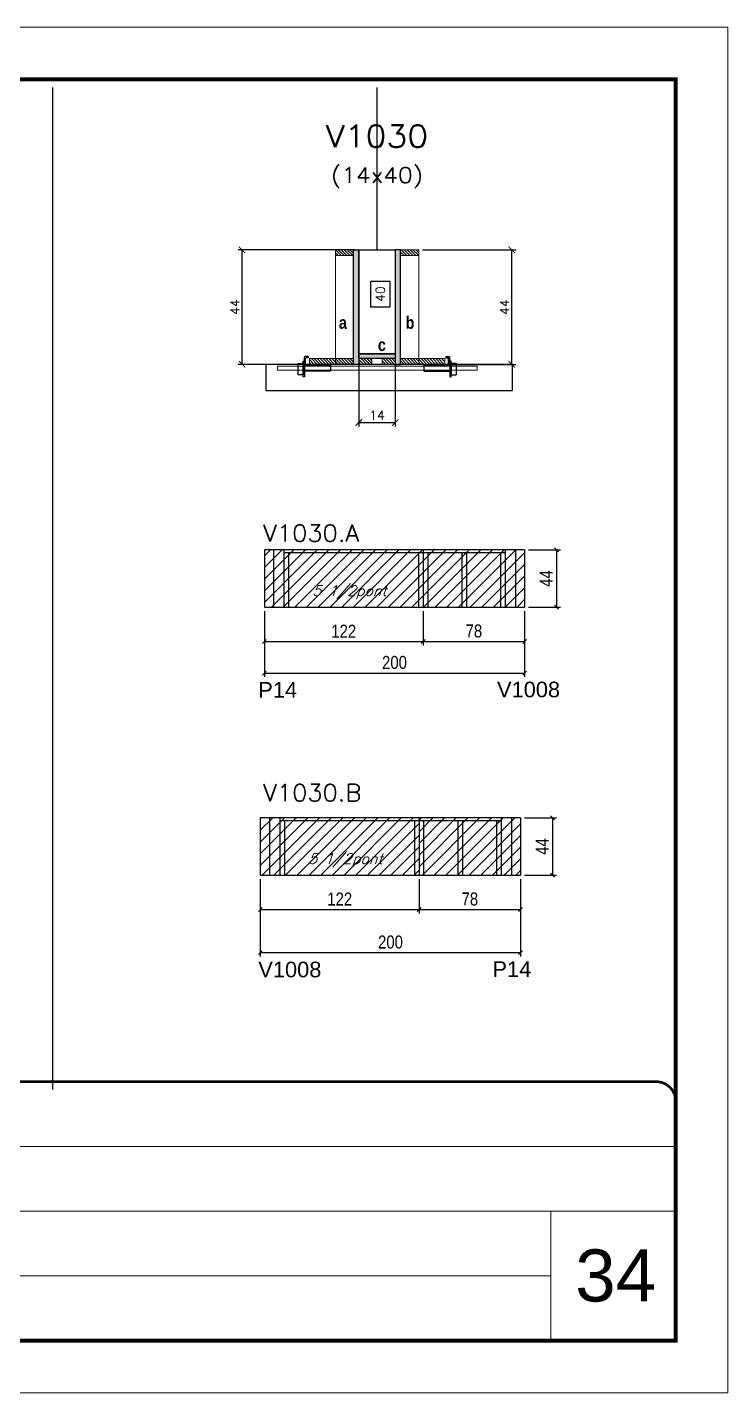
# Model space of a CAD drawing. Extents: x -20960 to -5926, y -2106 to 21915.
# Drawn here: x -9675 to -9137, y 11677 to 12727 of the extents above; entities that cross this region are included whole.
import ezdxf
from ezdxf.enums import TextEntityAlignment as Align

# ---------------------------------------------------------------- set-up
doc = ezdxf.new("R2010")
doc.units = 0
for name, pattern in [('CONTINUO', [0]), ('DASHED', [0.75, 0.5, -0.25]), ('HIDDEN', [0.375, 0.25, -0.125])]:
    doc.linetypes.add(name, pattern=pattern)
for name, color, linetype in [('5', 5, 'Continuous'), ('barrote', 251, 'Continuous'), ('COTA', 241, 'Continuous'), ('Cota Seção (2x)', 4, 'Continuous'), ('detalhes', 4, 'Continuous'), ('Painéis', 200, 'Continuous'), ('presilha', 1, 'Continuous'), ('Reaproveitamento', 251, 'Continuous'), ('SARR_2.2x7', 40, 'Continuous'), ('SARR_3.5x7', 81, 'Continuous'), ('texto', 7, 'Continuous'), ('Texto de Titulo', 7, 'Continuous'), ('Texto Qtd Sarr', 242, 'Continuous')]:
    doc.layers.add(name, color=color, linetype=linetype)
for name, color, linetype, lineweight in [('CARIMBO', 255, 'Continuous', 9), ('CONCRETO', 251, 'Continuous', 25), ('Folhas', 255, 'Continuous', 9), ('Hachura', 251, 'Continuous', 9), ('Madeira', 126, 'Continuous', 18), ('SARRAFO DE PRESSAO', 251, 'DASHED', 9), ('SCO-___-LAJ', 2, 'Continuous', 0), ('Texto Seção', 7, 'Continuous', 15)]:
    doc.layers.add(name, color=color, linetype=linetype, lineweight=lineweight)
doc.styles.add('ARIAL', font='arial.ttf')
doc.styles.add('COTA TECNICA', font='techl___.ttf', dxfattribs={"height": 10})
doc.styles.add('REGUA-120', font='ROMANS.shx', dxfattribs={"height": 15})
doc.styles.add('Romans', font='romans.shx')
doc.styles.get("Standard").update_dxf_attribs({"font": 'arial.ttf'})
doc.styles.add('TECNICA', font='techb___.ttf', dxfattribs={"height": 10})
doc.dimstyles.new('Cota Seção (2x)', dxfattribs={"dimtxt": 7, "dimasz": 5, "dimexe": 3, "dimexo": 3, "dimgap": 2, "dimtad": 3, "dimdec": 1, "dimlfac": 0.5, "dimzin": 12, "dimdsep": 46, "dimtxsty": 'Romans', "dimblk": 'ARCHTICK', "dimcen": 0, "dimclrd": 4, "dimclre": 4, "dimclrt": 1, "dimadec": 1, "dimazin": 3, "dimtfac": 1, "dimtdec": 1, "dimtmove": 0, "dimatfit": 3, "dimldrblk": 'OBLIQUE', "dimfxl": 1, "dimtolj": 1, "dimtzin": 12, "dimarcsym": 0})
doc.dimstyles.new('Cota Seção interna', dxfattribs={"dimtxt": 7, "dimasz": 6, "dimexe": 0.18, "dimexo": 2, "dimgap": -4, "dimtad": 3, "dimdec": 1, "dimlfac": 0.5, "dimzin": 12, "dimdsep": 46, "dimtxsty": 'Romans', "dimblk": 'ARCHTICK', "dimcen": 0.09, "dimse1": 1, "dimse2": 1, "dimsd1": 1, "dimsd2": 1, "dimclrd": 180, "dimclre": 5, "dimclrt": 1, "dimadec": 0, "dimazin": 3, "dimtfac": 1, "dimtdec": 1, "dimtofl": 0, "dimtmove": 0, "dimatfit": 3, "dimldrblk": 'ARCHTICK', "dimfxl": 1, "dimtolj": 1, "dimtzin": 0, "dimarcsym": 0})
doc.dimstyles.new('PAINEL', dxfattribs={"dimtxt": 10, "dimasz": 3, "dimexe": 3, "dimexo": 3, "dimgap": 3, "dimtad": 1, "dimdec": 1, "dimzin": 12, "dimdsep": 46, "dimtxsty": 'COTA TECNICA', "dimblk1": 'OBLIQUE', "dimblk2": 'OBLIQUE', "dimsah": 1, "dimcen": 0.9, "dimclrd": 4, "dimclre": 4, "dimclrt": 240, "dimadec": 1, "dimazin": 3, "dimtfac": 1, "dimtdec": 1, "dimtmove": 0, "dimatfit": 3, "dimfxl": 1, "dimtolj": 1, "dimtzin": 12, "dimarcsym": 0})
pattern_1 = [(315, (13526.2058, 4237.9555), (1.12253202, 1.12253202), [])]
pattern_2 = [(315, (13536.2058, 4237.9555), (1.12253202, 1.12253202), [])]
pattern_3 = [(45, (-147242.0137, -16022.3013), (-4.49012806, 4.49012806), [])]

# ---------------------------------------------------------------- blocks, each defined once
blk = doc.blocks.new('9999999999')
at = {"color": 30, "linetype": 'CONTINUO'}
for p, q in [((98564.6, 34379.6), (99584, 34379.6)), ((98564.6, 34329.8), (99488, 34329.8)), ((99584, 34329.8), (99488, 34329.8)), ((99488, 34329.8), (99488, 34230.2)), ((98564.6, 34280), (99488, 34280))]:
    blk.add_line(p, q, dxfattribs=at)
at = {"color": 30, "linetype": 'CONTINUO', "const_width": 2}
blk.add_lwpolyline([(99584, 34230.2), (99584, 34414.4, 0.414214), (99569, 34429.4), (98229, 34429.4, 0.414214), (98214, 34414.4), (98214, 34245.2, 0.414214), (98229, 34230.2), (99584, 34230.2)], format="xyb", dxfattribs=at)
at = {"layer": 'Folhas'}
blk.add_lwpolyline([(98139, 34190.2), (99624, 34190.2), (99624, 35240.2), (98139, 35240.2)], close=True, dxfattribs=at)
at = {"layer": 'Folhas', "color": 30, "const_width": 3}
blk.add_lwpolyline([(98214, 34230.2), (99584, 34230.2), (99584, 35200.2), (98214, 35200.2)], close=True, dxfattribs=at)
blk = doc.blocks.new('_ArchTick')
at = {"color": 0, "linetype": 'ByBlock', "const_width": 0.15}
blk.add_lwpolyline([(-0.5, -0.5), (0.5, 0.5)], dxfattribs=at)
blk = doc.blocks.new('*D7542')
at = {"layer": 'COTA', "color": 4, "lineweight": -2, "transparency": 16777216}
for p, q in [((-9423.4, 12555.6), (-9513.1, 12555.6)), ((-9510.1, 12467.6), (-9510.1, 12555.6)), ((-9461.4, 12467.6), (-9513.1, 12467.6))]:
    blk.add_line(p, q, dxfattribs=at)
at = {"layer": 'Defpoints', "color": 0, "transparency": 16777216}
for p in [(-9510.1, 12555.6), (-9420.4, 12555.6), (-9458.4, 12467.6)]:
    blk.add_point(p, dxfattribs=at)
at = {"layer": 'COTA', "color": 4, "lineweight": -2, "transparency": 16777216, "xscale": 5, "yscale": 5, "zscale": 5}
for p, rotation in [((-9510.1, 12555.6), 90), ((-9510.1, 12467.6), 270)]:
    blk.add_blockref('_ArchTick', p, dxfattribs=dict(at, rotation=rotation))
at = {"layer": 'COTA', "color": 1, "transparency": 16777216, "insert": (-9515.6, 12511.6), "char_height": 7, "attachment_point": 5, "rotation": 90, "style": 'Romans'}
blk.add_mtext('\\A1;44', dxfattribs=at)
blk = doc.blocks.new('_Oblique')
at = {"color": 0, "linetype": 'ByBlock', "lineweight": -2}
blk.add_line((-0.5, -0.5), (0.5, 0.5), dxfattribs=at)
blk = doc.blocks.new('*D7543')
at = {"layer": 'COTA', "color": 4, "lineweight": -2, "transparency": 16777216}
for p, q in [((-9371.4, 12555.6), (-9299.9, 12555.6)), ((-9302.9, 12467.6), (-9302.9, 12555.6)), ((-9351.4, 12467.6), (-9299.9, 12467.6))]:
    blk.add_line(p, q, dxfattribs=at)
at = {"layer": 'Defpoints', "color": 0, "transparency": 16777216}
for p in [(-9374.4, 12555.6), (-9302.9, 12555.6), (-9354.4, 12467.6)]:
    blk.add_point(p, dxfattribs=at)
at = {"layer": 'COTA', "color": 4, "lineweight": -2, "transparency": 16777216, "xscale": 5, "yscale": 5, "zscale": 5}
for p, rotation in [((-9302.9, 12555.6), 90), ((-9302.9, 12467.6), 270)]:
    blk.add_blockref('_ArchTick', p, dxfattribs=dict(at, rotation=rotation))
at = {"layer": 'COTA', "color": 1, "transparency": 16777216, "insert": (-9308.4, 12511.6), "char_height": 7, "attachment_point": 5, "rotation": 90, "style": 'Romans'}
blk.add_mtext('\\A1;44', dxfattribs=at)
blk = doc.blocks.new('*D7544')
at = {"layer": 'Cota Seção (2x)', "color": 180, "lineweight": -2, "transparency": 16777216}
for p, q in [((-9396.4, 12531.3), (-9411.4, 12531.3)), ((-9411.4, 12531.3), (-9411.4, 12511.9)), ((-9396.4, 12511.9), (-9396.4, 12531.3)), ((-9411.4, 12511.9), (-9396.4, 12511.9))]:
    blk.add_line(p, q, dxfattribs=at)
at = {"layer": 'Defpoints', "color": 0, "transparency": 16777216}
for p in [(-9392.4, 12555.6), (-9392.4, 12555.6), (-9392.4, 12475.6)]:
    blk.add_point(p, dxfattribs=at)
at = {"layer": 'Cota Seção (2x)', "color": 1, "transparency": 16777216, "insert": (-9403.9, 12521.6), "char_height": 7, "attachment_point": 5, "rotation": 90, "style": 'Romans'}
blk.add_mtext('\\A1;40', dxfattribs=at)
blk = doc.blocks.new('titulo1')
at = {"layer": 'Defpoints', "color": 252, "linetype": 'HIDDEN', "ltscale": 2}
blk.add_line((0, 0), (0, 125), dxfattribs=at)
at = {"layer": 'Defpoints', "style": 'Romans', "oblique": 15}
blk.add_attdef('FOLHA', text='', height=10, dxfattribs=at).set_placement((0, 15.6), align=Align.MIDDLE_CENTER)
at = {"layer": 'Texto Qtd Sarr', "color": 3, "style": 'Romans', "oblique": 15}
for tag, height, p in [('TITULO', 17, (0, 71.4)), ('SEÇÃO', 12, (0, 41.5))]:
    blk.add_attdef(tag, text='', height=height, dxfattribs=at).set_placement(p, align=Align.MIDDLE_CENTER)
blk = doc.blocks.new('PRESILHA METÁLICA 1')
at = {"layer": 'presilha'}
for p, q in [((7.5, 10.6), (7.5, 19.9)), ((12, 21), (8.6, 21)), ((9, 11.6), (9, 18.9)), ((12, 19.5), (9.6, 19.5)), ((12, 21), (12, 19.5)), ((0, 13), (6, 13)), ((0, 13), (0, 0)), ((6, 0), (0, 0)), ((6, 15.5), (7.5, 15.5)), ((6, -2.5), (6, 15.5)), ((6, 13), (6, 0)), ((7.5, 15.5), (7.5, -2.5)), ((37.5, 4.1), (7.5, 4.1)), ((37.5, 11), (9.6, 11)), ((37.5, 11), (37.5, 4.1)), ((7.5, -2.5), (6, -2.5))]:
    blk.add_line(p, q, dxfattribs=at)
for centre, radius, start, end in [((8.6, 19.9), 1.14, 90, 180), ((9.6, 18.9), 0.57, 90, 180), ((9.6, 11.6), 0.57, 180, 270)]:
    blk.add_arc(centre, radius, start, end, dxfattribs=at)
blk = doc.blocks.new('*D7545')
at = {"layer": 'COTA', "color": 4, "lineweight": -2, "transparency": 16777216}
for p, q in [((-9420.4, 12469), (-9420.4, 12419.9)), ((-9392.4, 12469), (-9392.4, 12419.9)), ((-9420.4, 12422.9), (-9392.4, 12422.9))]:
    blk.add_line(p, q, dxfattribs=at)
at = {"layer": 'Defpoints', "color": 0, "transparency": 16777216}
for p in [(-9420.4, 12472), (-9392.4, 12472), (-9392.4, 12422.9)]:
    blk.add_point(p, dxfattribs=at)
at = {"layer": 'COTA', "color": 4, "lineweight": -2, "transparency": 16777216, "xscale": 5, "yscale": 5, "zscale": 5, "rotation": 180}
blk.add_blockref('_ArchTick', (-9420.4, 12422.9), dxfattribs=at)
at = {"layer": 'COTA', "color": 4, "lineweight": -2, "transparency": 16777216, "xscale": 5, "yscale": 5, "zscale": 5}
blk.add_blockref('_ArchTick', (-9392.4, 12422.9), dxfattribs=at)
at = {"layer": 'COTA', "color": 1, "transparency": 16777216, "insert": (-9406.4, 12428.4), "char_height": 7, "attachment_point": 5, "style": 'Romans'}
blk.add_mtext('\\A1;14', dxfattribs=at)
blk = doc.blocks.new('*D7568')
at = {"layer": 'COTA', "color": 4, "linetype": 'ByBlock', "lineweight": -2, "transparency": 16777216}
for p, q in [((-9496.1, 12071.8), (-9496.1, 12012.2)), ((-9296.1, 12071.8), (-9296.1, 12012.2)), ((-9496.1, 12015.2), (-9296.1, 12015.2))]:
    blk.add_line(p, q, dxfattribs=at)
at = {"layer": 'Defpoints', "color": 0, "linetype": 'ByBlock', "transparency": 16777216}
for p in [(-9496.1, 12074.8), (-9296.1, 12074.8), (-9296.1, 12015.2)]:
    blk.add_point(p, dxfattribs=at)
at = {"layer": 'COTA', "color": 4, "linetype": 'ByBlock', "lineweight": -2, "transparency": 16777216, "xscale": 3, "yscale": 3, "zscale": 3, "rotation": 180}
blk.add_blockref('_Oblique', (-9496.1, 12015.2), dxfattribs=at)
at = {"layer": 'COTA', "color": 4, "linetype": 'ByBlock', "lineweight": -2, "transparency": 16777216, "xscale": 3, "yscale": 3, "zscale": 3}
blk.add_blockref('_Oblique', (-9296.1, 12015.2), dxfattribs=at)
at = {"layer": 'COTA', "color": 240, "linetype": 'ByBlock', "transparency": 16777216, "insert": (-9396.1, 12023.3), "char_height": 10, "attachment_point": 5, "style": 'COTA TECNICA'}
blk.add_mtext('\\A1;200', dxfattribs=at)
blk = doc.blocks.new('*D7569')
at = {"layer": 'COTA', "color": 4, "linetype": 'ByBlock', "lineweight": -2, "transparency": 16777216}
for p, q in [((-9293.1, 12118.8), (-9268.6, 12118.8)), ((-9271.6, 12118.8), (-9271.6, 12074.8)), ((-9293.1, 12074.8), (-9268.6, 12074.8))]:
    blk.add_line(p, q, dxfattribs=at)
at = {"layer": 'Defpoints', "color": 0, "linetype": 'ByBlock', "transparency": 16777216}
for p in [(-9296.1, 12118.8), (-9296.1, 12074.8), (-9271.6, 12074.8)]:
    blk.add_point(p, dxfattribs=at)
at = {"layer": 'COTA', "color": 4, "linetype": 'ByBlock', "lineweight": -2, "transparency": 16777216, "xscale": 3, "yscale": 3, "zscale": 3}
for p, rotation in [((-9271.6, 12118.8), 90), ((-9271.6, 12074.8), 270)]:
    blk.add_blockref('_Oblique', p, dxfattribs=dict(at, rotation=rotation))
at = {"layer": 'COTA', "color": 240, "linetype": 'ByBlock', "transparency": 16777216, "insert": (-9279.6, 12096.8), "char_height": 10, "attachment_point": 5, "rotation": 90, "style": 'COTA TECNICA'}
blk.add_mtext('\\A1;44', dxfattribs=at)
blk = doc.blocks.new('*D7582')
at = {"layer": 'COTA', "color": 4, "linetype": 'ByBlock', "lineweight": -2, "transparency": 16777216}
for p, q in [((-9496.1, 12071.8), (-9496.1, 12045.3)), ((-9374.1, 12071.8), (-9374.1, 12045.3)), ((-9496.1, 12048.3), (-9374.1, 12048.3))]:
    blk.add_line(p, q, dxfattribs=at)
at = {"layer": 'Defpoints', "color": 0, "linetype": 'ByBlock', "transparency": 16777216}
for p in [(-9496.1, 12074.8), (-9374.1, 12074.8), (-9374.1, 12048.3)]:
    blk.add_point(p, dxfattribs=at)
at = {"layer": 'COTA', "color": 4, "linetype": 'ByBlock', "lineweight": -2, "transparency": 16777216, "xscale": 3, "yscale": 3, "zscale": 3, "rotation": 180}
blk.add_blockref('_Oblique', (-9496.1, 12048.3), dxfattribs=at)
at = {"layer": 'COTA', "color": 4, "linetype": 'ByBlock', "lineweight": -2, "transparency": 16777216, "xscale": 3, "yscale": 3, "zscale": 3}
blk.add_blockref('_Oblique', (-9374.1, 12048.3), dxfattribs=at)
at = {"layer": 'COTA', "color": 240, "linetype": 'ByBlock', "transparency": 16777216, "insert": (-9435.1, 12056.4), "char_height": 10, "attachment_point": 5, "style": 'COTA TECNICA'}
blk.add_mtext('\\A1;122', dxfattribs=at)
blk = doc.blocks.new('*D7583')
at = {"layer": 'COTA', "color": 4, "linetype": 'ByBlock', "lineweight": -2, "transparency": 16777216}
for p, q in [((-9374.1, 12071.8), (-9374.1, 12045.3)), ((-9296.1, 12071.8), (-9296.1, 12045.3)), ((-9374.1, 12048.3), (-9296.1, 12048.3))]:
    blk.add_line(p, q, dxfattribs=at)
at = {"layer": 'Defpoints', "color": 0, "linetype": 'ByBlock', "transparency": 16777216}
for p in [(-9374.1, 12074.8), (-9296.1, 12074.8), (-9296.1, 12048.3)]:
    blk.add_point(p, dxfattribs=at)
at = {"layer": 'COTA', "color": 4, "linetype": 'ByBlock', "lineweight": -2, "transparency": 16777216, "xscale": 3, "yscale": 3, "zscale": 3, "rotation": 180}
blk.add_blockref('_Oblique', (-9374.1, 12048.3), dxfattribs=at)
at = {"layer": 'COTA', "color": 4, "linetype": 'ByBlock', "lineweight": -2, "transparency": 16777216, "xscale": 3, "yscale": 3, "zscale": 3}
blk.add_blockref('_Oblique', (-9296.1, 12048.3), dxfattribs=at)
at = {"layer": 'COTA', "color": 240, "linetype": 'ByBlock', "transparency": 16777216, "insert": (-9335.1, 12056.4), "char_height": 10, "attachment_point": 5, "style": 'COTA TECNICA'}
blk.add_mtext('\\A1;78', dxfattribs=at)
blk = doc.blocks.new('*D7562')
at = {"layer": 'COTA', "color": 4, "linetype": 'ByBlock', "lineweight": -2, "transparency": 16777216}
for p, q in [((-9493, 12277.9), (-9493, 12227.2)), ((-9293, 12277.9), (-9293, 12227.2)), ((-9493, 12230.2), (-9293, 12230.2))]:
    blk.add_line(p, q, dxfattribs=at)
at = {"layer": 'Defpoints', "color": 0, "linetype": 'ByBlock', "transparency": 16777216}
for p in [(-9493, 12280.9), (-9293, 12280.9), (-9293, 12230.2)]:
    blk.add_point(p, dxfattribs=at)
at = {"layer": 'COTA', "color": 4, "linetype": 'ByBlock', "lineweight": -2, "transparency": 16777216, "xscale": 3, "yscale": 3, "zscale": 3, "rotation": 180}
blk.add_blockref('_Oblique', (-9493, 12230.2), dxfattribs=at)
at = {"layer": 'COTA', "color": 4, "linetype": 'ByBlock', "lineweight": -2, "transparency": 16777216, "xscale": 3, "yscale": 3, "zscale": 3}
blk.add_blockref('_Oblique', (-9293, 12230.2), dxfattribs=at)
at = {"layer": 'COTA', "color": 240, "linetype": 'ByBlock', "transparency": 16777216, "insert": (-9393, 12238.3), "char_height": 10, "attachment_point": 5, "style": 'COTA TECNICA'}
blk.add_mtext('\\A1;200', dxfattribs=at)
blk = doc.blocks.new('*D7563')
at = {"layer": 'COTA', "color": 4, "linetype": 'ByBlock', "lineweight": -2, "transparency": 16777216}
for p, q in [((-9290, 12324.9), (-9265.5, 12324.9)), ((-9268.5, 12324.9), (-9268.5, 12280.9)), ((-9290, 12280.9), (-9265.5, 12280.9))]:
    blk.add_line(p, q, dxfattribs=at)
at = {"layer": 'Defpoints', "color": 0, "linetype": 'ByBlock', "transparency": 16777216}
for p in [(-9293, 12324.9), (-9293, 12280.9), (-9268.5, 12280.9)]:
    blk.add_point(p, dxfattribs=at)
at = {"layer": 'COTA', "color": 4, "linetype": 'ByBlock', "lineweight": -2, "transparency": 16777216, "xscale": 3, "yscale": 3, "zscale": 3}
for p, rotation in [((-9268.5, 12324.9), 90), ((-9268.5, 12280.9), 270)]:
    blk.add_blockref('_Oblique', p, dxfattribs=dict(at, rotation=rotation))
at = {"layer": 'COTA', "color": 240, "linetype": 'ByBlock', "transparency": 16777216, "insert": (-9276.5, 12302.9), "char_height": 10, "attachment_point": 5, "rotation": 90, "style": 'COTA TECNICA'}
blk.add_mtext('\\A1;44', dxfattribs=at)
blk = doc.blocks.new('*D7564')
at = {"layer": 'COTA', "color": 4, "linetype": 'ByBlock', "lineweight": -2, "transparency": 16777216}
for p, q in [((-9493, 12277.9), (-9493, 12251.4)), ((-9371, 12277.9), (-9371, 12251.4)), ((-9493, 12254.4), (-9371, 12254.4))]:
    blk.add_line(p, q, dxfattribs=at)
at = {"layer": 'Defpoints', "color": 0, "linetype": 'ByBlock', "transparency": 16777216}
for p in [(-9493, 12280.9), (-9371, 12280.9), (-9371, 12254.4)]:
    blk.add_point(p, dxfattribs=at)
at = {"layer": 'COTA', "color": 4, "linetype": 'ByBlock', "lineweight": -2, "transparency": 16777216, "xscale": 3, "yscale": 3, "zscale": 3, "rotation": 180}
blk.add_blockref('_Oblique', (-9493, 12254.4), dxfattribs=at)
at = {"layer": 'COTA', "color": 4, "linetype": 'ByBlock', "lineweight": -2, "transparency": 16777216, "xscale": 3, "yscale": 3, "zscale": 3}
blk.add_blockref('_Oblique', (-9371, 12254.4), dxfattribs=at)
at = {"layer": 'COTA', "color": 240, "linetype": 'ByBlock', "transparency": 16777216, "insert": (-9432, 12262.4), "char_height": 10, "attachment_point": 5, "style": 'COTA TECNICA'}
blk.add_mtext('\\A1;122', dxfattribs=at)
blk = doc.blocks.new('*D7565')
at = {"layer": 'COTA', "color": 4, "linetype": 'ByBlock', "lineweight": -2, "transparency": 16777216}
for p, q in [((-9371, 12277.9), (-9371, 12251.4)), ((-9293, 12277.9), (-9293, 12251.4)), ((-9371, 12254.4), (-9293, 12254.4))]:
    blk.add_line(p, q, dxfattribs=at)
at = {"layer": 'Defpoints', "color": 0, "linetype": 'ByBlock', "transparency": 16777216}
for p in [(-9371, 12280.9), (-9293, 12280.9), (-9293, 12254.4)]:
    blk.add_point(p, dxfattribs=at)
at = {"layer": 'COTA', "color": 4, "linetype": 'ByBlock', "lineweight": -2, "transparency": 16777216, "xscale": 3, "yscale": 3, "zscale": 3, "rotation": 180}
blk.add_blockref('_Oblique', (-9371, 12254.4), dxfattribs=at)
at = {"layer": 'COTA', "color": 4, "linetype": 'ByBlock', "lineweight": -2, "transparency": 16777216, "xscale": 3, "yscale": 3, "zscale": 3}
blk.add_blockref('_Oblique', (-9293, 12254.4), dxfattribs=at)
at = {"layer": 'COTA', "color": 240, "linetype": 'ByBlock', "transparency": 16777216, "insert": (-9332, 12262.5), "char_height": 10, "attachment_point": 5, "style": 'COTA TECNICA'}
blk.add_mtext('\\A1;78', dxfattribs=at)

msp = doc.modelspace()

# ---------------------------------------------------------------- hatches: boundary and pattern name
at = {"layer": 'Hachura'}
h = msp.add_hatch(dxfattribs=at)
h.set_pattern_fill('ANSI31', color=256, scale=0.5, angle=270, style=0)
h.set_pattern_definition([(315, (13536.2058, 4247.9555), (1.12253202, 1.12253202), [])])
h.paths.add_polyline_path([(-9424.41, 12551.2), (-9424.41, 12555.6), (-9438.41, 12555.6), (-9438.41, 12551.2)])
h = msp.add_hatch(color=256, dxfattribs=at)
h.dxf.hatch_style = 1
h.paths.add_polyline_path([(-9424.41, 12555.6), (-9420.41, 12555.6), (-9420.41, 12467.6), (-9424.41, 12467.6)])
h = msp.add_hatch(color=256, dxfattribs=at)
h.dxf.hatch_style = 1
h.paths.add_polyline_path([(-9388.42, 12555.6), (-9392.42, 12555.6), (-9392.41, 12467.6), (-9388.41, 12467.6)])
h = msp.add_hatch(dxfattribs=at)
h.set_pattern_fill('ANSI31', color=256, scale=0.5, angle=270, style=0)
h.set_pattern_definition([(315, (13526.2154, 4247.9555), (1.12253202, 1.12253202), [])])
h.paths.add_polyline_path([(-9388.42, 12551.2), (-9388.42, 12555.6), (-9374.42, 12555.6), (-9374.42, 12551.2)])
h = msp.add_hatch(color=256, dxfattribs=at)
h.dxf.hatch_style = 1
h.paths.add_polyline_path([(-9420.41, 12472), (-9420.41, 12475.6), (-9392.41, 12475.6), (-9392.41, 12472)])
h = msp.add_hatch(dxfattribs=at)
h.set_pattern_fill('ANSI31', color=256, scale=0.5, angle=270, style=0)
h.set_pattern_definition(pattern_2)
h.paths.add_polyline_path([(-9458.41, 12467.6), (-9458.41, 12472), (-9438.41, 12472), (-9438.41, 12467.6)])
h = msp.add_hatch(dxfattribs=at)
h.set_pattern_fill('ANSI31', color=256, scale=0.5, angle=270, style=0)
h.set_pattern_definition([(315, (13536.2058, 4164.3555), (1.12253202, 1.12253202), [])])
h.paths.add_polyline_path([(-9424.41, 12467.6), (-9424.41, 12472), (-9438.41, 12472), (-9438.41, 12467.6)])
h = msp.add_hatch(dxfattribs=at)
h.set_pattern_fill('ANSI31', color=256, scale=0.5, angle=270, style=0)
h.set_pattern_definition(pattern_2)
h.paths.add_polyline_path([(-9420.41, 12467.6), (-9420.41, 12472), (-9410.41, 12472), (-9410.41, 12467.6)])
h = msp.add_hatch(dxfattribs=at)
h.set_pattern_fill('ANSI31', color=256, scale=0.5, angle=270, style=0)
h.set_pattern_definition(pattern_1)
h.paths.add_polyline_path([(-9392.41, 12467.6), (-9392.41, 12472), (-9402.41, 12472), (-9402.41, 12467.6)])
h = msp.add_hatch(dxfattribs=at)
h.set_pattern_fill('ANSI31', color=256, scale=0.5, angle=270, style=0)
h.set_pattern_definition([(315, (13526.2058, 4164.3555), (1.12253202, 1.12253202), [])])
h.paths.add_polyline_path([(-9388.41, 12467.6), (-9388.41, 12472), (-9374.41, 12472), (-9374.41, 12467.6)])
h = msp.add_hatch(dxfattribs=at)
h.set_pattern_fill('ANSI31', color=256, scale=0.5, angle=270, style=0)
h.set_pattern_definition(pattern_1)
h.paths.add_polyline_path([(-9354.41, 12467.6), (-9354.41, 12472), (-9374.41, 12472), (-9374.41, 12467.6)])
at = {"layer": 'Reaproveitamento', "linetype": 'ByBlock'}
h = msp.add_hatch(dxfattribs=at)
h.set_pattern_fill('ANSI31', color=256, scale=2)
h.set_pattern_definition(pattern_3)
h.paths.add_polyline_path([(-9493, 12324.9), (-9493, 12280.9), (-9371, 12280.9), (-9371, 12324.9)])
h = msp.add_hatch(dxfattribs=at)
h.set_pattern_fill('ANSI31', color=256, scale=2)
h.set_pattern_definition(pattern_3)
h.paths.add_polyline_path([(-9371, 12324.9), (-9371, 12280.9), (-9293, 12280.9), (-9293, 12324.9)])
h = msp.add_hatch(dxfattribs=at)
h.set_pattern_fill('ANSI31', color=256, scale=2)
h.set_pattern_definition([(45, (-147752.549, -16022.3013), (-4.49012806, 4.49012806), [])])
h.paths.add_polyline_path([(-9496.11, 12118.83), (-9496.11, 12074.83), (-9374.11, 12074.83), (-9374.11, 12118.83)])
h.paths.add_polyline_path([(-9467.09, 12078.24), (-9399.47, 12078.24), (-9393.97, 12094.21), (-9461.59, 12094.21)], flags=24)
h = msp.add_hatch(dxfattribs=at)
h.set_pattern_fill('ANSI31', color=256, scale=2)
h.set_pattern_definition([(45, (-149337.549, -13725.151), (-4.49012806, 4.49012806), [])])
h.paths.add_polyline_path([(-9296.11, 12074.83), (-9296.11, 12118.83), (-9374.11, 12118.83), (-9374.11, 12074.83)])

# ---------------------------------------------------------------- linework, layer by layer
at = {"layer": 'barrote'}
msp.add_lwpolyline([(-9491.87, 12447.6), (-9302.29, 12447.6), (-9302.29, 12467.6), (-9491.87, 12467.6)], close=True, dxfattribs=at)
at = {"layer": 'CONCRETO'}
msp.add_lwpolyline([(-9420.41, 12555.6), (-9392.41, 12555.6), (-9392.41, 12475.6), (-9420.41, 12475.6), (-9420.41, 12555.6)], close=True, dxfattribs=at)
at = {"layer": 'COTA', "linetype": 'ByBlock'}
msp.add_line((-9655.85, 12680.6), (-9655.85, 11909.84), dxfattribs=at)
at = {"layer": 'Madeira'}
for points in [[(-9424.41, 12551.2), (-9424.41, 12555.6), (-9438.41, 12555.6), (-9438.41, 12551.2)], [(-9424.41, 12555.6), (-9438.41, 12555.6), (-9438.41, 12467.6), (-9424.41, 12467.6)], [(-9388.42, 12551.2), (-9388.42, 12555.6), (-9374.42, 12555.6), (-9374.42, 12551.2)], [(-9388.42, 12555.6), (-9374.42, 12555.6), (-9374.41, 12467.6), (-9388.41, 12467.6)], [(-9458.41, 12467.6), (-9458.41, 12472), (-9438.41, 12472), (-9438.41, 12467.6)], [(-9424.41, 12467.6), (-9424.41, 12472), (-9438.41, 12472), (-9438.41, 12467.6)], [(-9420.41, 12467.6), (-9420.41, 12472), (-9410.41, 12472), (-9410.41, 12467.6)], [(-9392.41, 12467.6), (-9392.41, 12472), (-9402.41, 12472), (-9402.41, 12467.6)], [(-9388.41, 12467.6), (-9388.41, 12472), (-9374.41, 12472), (-9374.41, 12467.6)], [(-9354.41, 12467.6), (-9354.41, 12472), (-9374.41, 12472), (-9374.41, 12467.6)]]:
    msp.add_lwpolyline(points, close=True, dxfattribs=at)
at = {"layer": 'Painéis', "linetype": 'ByBlock'}
for p, q in [((-9493, 12324.9), (-9493, 12280.9)), ((-9293, 12324.9), (-9493, 12324.9)), ((-9371, 12324.9), (-9371, 12280.9)), ((-9293, 12324.9), (-9293, 12280.9)), ((-9493, 12280.9), (-9293, 12280.9)), ((-9496.11, 12118.83), (-9496.11, 12074.83)), ((-9296.11, 12118.83), (-9496.11, 12118.83)), ((-9374.11, 12118.83), (-9374.11, 12074.83)), ((-9296.11, 12118.83), (-9296.11, 12074.83)), ((-9496.11, 12074.83), (-9296.11, 12074.83))]:
    msp.add_line(p, q, dxfattribs=at)
at = {"layer": 'Painéis'}
for points in [[(-9424.41, 12555.6), (-9420.41, 12555.6), (-9420.41, 12467.6), (-9424.41, 12467.6)], [(-9388.42, 12555.6), (-9392.42, 12555.6), (-9392.41, 12467.6), (-9388.41, 12467.6)], [(-9420.41, 12472), (-9420.41, 12475.6), (-9392.41, 12475.6), (-9392.41, 12472)]]:
    msp.add_lwpolyline(points, close=True, dxfattribs=at)
at = {"layer": 'SARR_2.2x7', "linetype": 'Continuous'}
for p, q in [((-9486, 12324.9), (-9486, 12280.9)), ((-9308, 12322.7), (-9478, 12322.7)), ((-9300, 12324.9), (-9300, 12280.9)), ((-9489.11, 12118.83), (-9489.11, 12074.83)), ((-9303.11, 12118.83), (-9303.11, 12074.83)), ((-9311.11, 12116.63), (-9481.11, 12116.63))]:
    msp.add_line(p, q, dxfattribs=at)
at = {"layer": 'SARR_3.5x7'}
for p, q in [((-9478, 12324.9), (-9478, 12280.9)), ((-9474.5, 12322.7), (-9474.5, 12280.9)), ((-9374.5, 12322.7), (-9374.5, 12280.9)), ((-9367.5, 12322.7), (-9367.5, 12280.9)), ((-9341.25, 12322.7), (-9341.25, 12280.9)), ((-9337.75, 12322.7), (-9337.75, 12280.9)), ((-9311.5, 12322.7), (-9311.5, 12280.9)), ((-9308, 12324.9), (-9308, 12280.9)), ((-9481.11, 12118.83), (-9481.11, 12074.83)), ((-9311.11, 12118.83), (-9311.11, 12074.83)), ((-9477.61, 12116.63), (-9477.61, 12074.83)), ((-9377.61, 12116.63), (-9377.61, 12074.83)), ((-9370.61, 12116.63), (-9370.61, 12074.83)), ((-9344.36, 12116.63), (-9344.36, 12074.83)), ((-9340.86, 12116.63), (-9340.86, 12074.83)), ((-9314.61, 12116.63), (-9314.61, 12074.83))]:
    msp.add_line(p, q, dxfattribs=at)
at = {"layer": 'SCO-___-LAJ', "color": 1}
msp.add_lwpolyline([(-9482.87, 12466.27), (-9329.6, 12466.27), (-9329.6, 12463.07), (-9482.87, 12463.07)], close=True, dxfattribs=at)

# ---------------------------------------------------------------- block references
at = {"layer": 'presilha', "yscale": 0.6666666666666666, "zscale": 0.6666666666666666}
for p, xscale in [((-9467.28, 12459.63), 0.6666666666666666), ((-9345.55, 12459.63), -0.6666666666666666)]:
    msp.add_blockref('PRESILHA METÁLICA 1', p, dxfattribs=dict(at, xscale=xscale))
at = {"layer": 'SARRAFO DE PRESSAO', "color": 6, "linetype": 'ByBlock'}
msp.add_blockref('9999999999', (-108760.98, -22513.42), dxfattribs=at)
at = {"layer": 'Texto Seção'}
ref = msp.add_blockref('titulo1', (-9406.41, 12555.6), dxfattribs=at)
ref.add_attrib('TITULO', 'V1030', dxfattribs={"layer": 'Texto de Titulo', "color": 7, "height": 17, "style": 'Romans', "width": 1.1}).set_placement((-9406.41, 12643.1), align=Align.MIDDLE_CENTER)
ref.add_attrib('SEÇÃO', '(14x40)', dxfattribs={"layer": 'Texto de Titulo', "color": 7, "height": 12, "style": 'Romans', "width": 1.1}).set_placement((-9406.41, 12613.1), align=Align.MIDDLE_CENTER)

# ---------------------------------------------------------------- texts
at = {"layer": '5', "linetype": 'Continuous'}
for s, p in [('P14', (-9497.66, 12211.27)), ('V1008', (-9314.23, 12211.57)), ('V1008', (-9497.66, 11996.23)), ('P14', (-9317.73, 11996.53))]:
    msp.add_text(s, height=12, rotation=0.00004, dxfattribs=at).set_placement(p)
at = {"layer": 'CARIMBO', "style": 'ARIAL'}
msp.add_text('34', height=40, dxfattribs=at).set_placement((-9254.14, 11746.93))
at = {"layer": 'detalhes', "style": 'TECNICA'}
for s, p in [('a', (-9435.72, 12494.94)), ('b', (-9384.48, 12494.92)), ('c', (-9405.81, 12477.84))]:
    msp.add_text(s, height=9.6, dxfattribs=at).set_placement(p)
at = {"layer": 'texto', "color": 2, "char_height": 8, "attachment_point": 5, "style": 'Romans'}
for insert in [(-9427.62, 12292.29), (-9430.72, 12086.23)]:
    msp.add_mtext('{\\Q19;\\C256;5 1/2pont}', dxfattribs=dict(at, insert=insert))
at = {"layer": 'Texto Seção', "style": 'REGUA-120', "width": 1.05}
for s, p in [('V1030.A', (-9493.89, 12331.27)), ('V1030.B', (-9493.89, 12131.67))]:
    msp.add_text(s, height=13, dxfattribs=at).set_placement(p)

# ---------------------------------------------------------------- dimensions: what is measured, and where the dimension line sits
at = {"layer": 'COTA'}
for base, p1, p2, picture, middle in [((-9510.06, 12555.6), (-9458.41, 12467.6), (-9420.41, 12555.6), '*D7542', (-9515.56, 12511.6)), ((-9302.94, 12555.6), (-9354.41, 12467.6), (-9374.42, 12555.6), '*D7543', (-9308.44, 12511.6))]:
    dim = msp.add_linear_dim(base=base, p1=p1, p2=p2, angle=90, dimstyle='Cota Seção (2x)', dxfattribs=at)
    dim.commit()
    dim.dimension.update_dxf_attribs({"geometry": picture, "text_midpoint": middle})
dim = msp.add_linear_dim(base=(-9392.41, 12422.87), p1=(-9420.41, 12472), p2=(-9392.41, 12472), dimstyle='Cota Seção (2x)', dxfattribs=at)
dim.commit()
dim.dimension.update_dxf_attribs({"geometry": '*D7545', "text_midpoint": (-9406.41, 12428.37)})
at = {"layer": 'COTA', "linetype": 'ByBlock'}
for base, p1, p2, picture, middle in [((-9268.47, 12280.9), (-9293, 12324.9), (-9293, 12280.9), '*D7563', (-9276.54, 12302.9)), ((-9271.58, 12074.83), (-9296.11, 12118.83), (-9296.11, 12074.83), '*D7569', (-9279.65, 12096.83))]:
    dim = msp.add_linear_dim(base=base, p1=p1, p2=p2, angle=90, dimstyle='PAINEL', dxfattribs=at)
    dim.commit()
    dim.dimension.update_dxf_attribs({"geometry": picture, "text_midpoint": middle})
for p1, p2, distance, picture, middle in [((-9493, 12280.9), (-9293, 12280.9), -50.7, '*D7562', (-9393, 12238.31)), ((-9496.11, 12074.83), (-9296.11, 12074.83), -59.67, '*D7568', (-9396.11, 12023.27))]:
    dim = msp.add_aligned_dim(p1=p1, p2=p2, distance=distance, dimstyle='PAINEL', dxfattribs=at)
    dim.commit()
    dim.dimension.update_dxf_attribs({"geometry": picture, "text_midpoint": middle})
for base, p1, p2, picture, middle in [((-9371, 12254.37), (-9493, 12280.9), (-9371, 12280.9), '*D7564', (-9432, 12262.43)), ((-9374.11, 12048.31), (-9496.11, 12074.83), (-9374.11, 12074.83), '*D7582', (-9435.11, 12056.36))]:
    dim = msp.add_linear_dim(base=base, p1=p1, p2=p2, dimstyle='PAINEL', dxfattribs=at)
    dim.commit()
    dim.dimension.update_dxf_attribs({"geometry": picture, "text_midpoint": middle})
for base, p1, p2, picture, middle in [((-9293, 12254.37), (-9371, 12280.9), (-9293, 12280.9), '*D7565', (-9332, 12262.47)), ((-9296.11, 12048.31), (-9374.11, 12074.83), (-9296.11, 12074.83), '*D7583', (-9335.11, 12056.4))]:
    dim = msp.add_linear_dim(base=base, p1=p1, p2=p2, dimstyle='PAINEL', override={"dimtmove": 1}, dxfattribs=at)
    dim.commit()
    dim.dimension.update_dxf_attribs({"geometry": picture, "text_midpoint": middle})
at = {"layer": 'Cota Seção (2x)'}
dim = msp.add_linear_dim(base=(-9392.42, 12555.6), p1=(-9392.41, 12475.6), p2=(-9392.42, 12555.6), angle=90, dimstyle='Cota Seção interna', dxfattribs=at)
dim.commit()
dim.dimension.update_dxf_attribs({"geometry": '*D7544', "text_midpoint": (-9392.42, 12521.6), "dimtype": 160})

doc.saveas('drawing.dxf')
